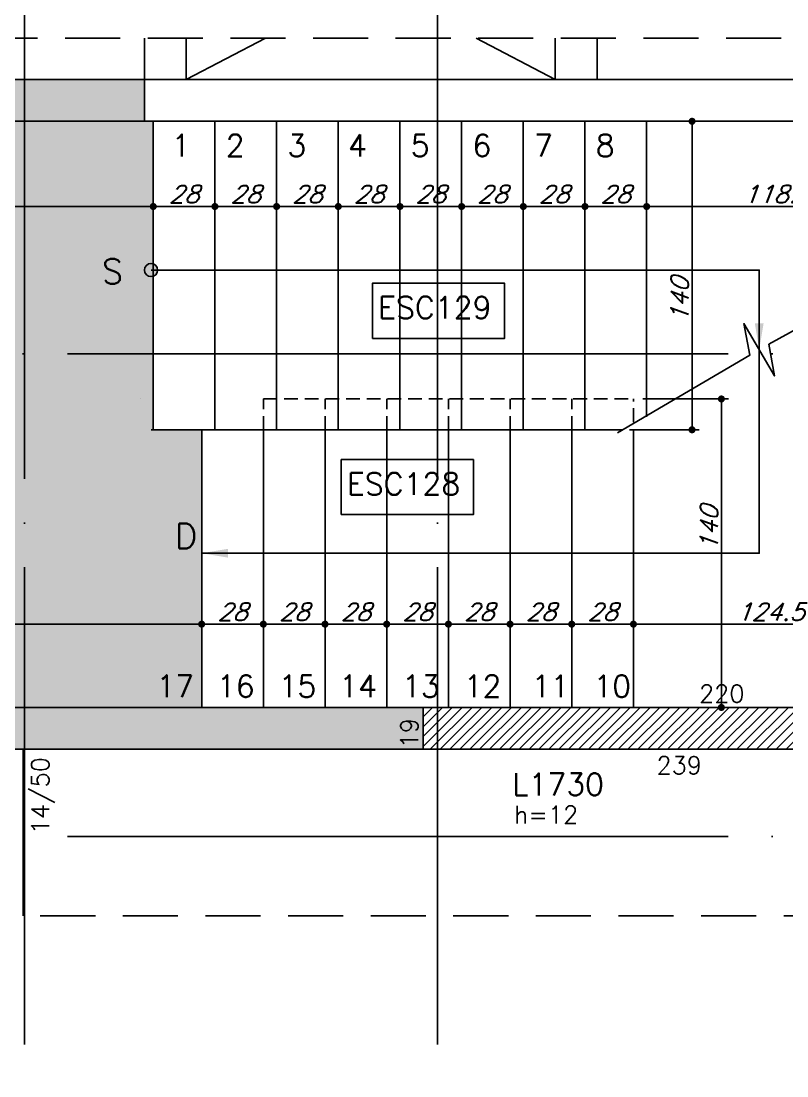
# Model space of a CAD drawing. Header units: millimetres. Extents: x -832 to 3668, y -1574 to 5296.
# Drawn here: x 2934 to 3281.6, y 2747.7 to 3226.4 of the extents above; entities that cross this region are included whole.
import ezdxf
from ezdxf.enums import TextEntityAlignment as Align

# ---------------------------------------------------------------- set-up
doc = ezdxf.new("R2010")
doc.units = ezdxf.units.MM
doc.header["$LTSCALE"] = 50
doc.linetypes.add('DASHED', pattern=[0.75, 0.5, -0.25])
doc.linetypes.add('EIXO', pattern=[6.8, 6, -0.4, 0, -0.4])
for name, color, linetype in [('F-AUX', 2, 'Continuous'), ('F-AUX-RED', 1, 'Continuous'), ('F-COTAS', 106, 'Continuous'), ('F-EIXO', 12, 'EIXO'), ('F-ESC NUM', 2, 'Continuous'), ('F-ESC-PROJ', 1, 'Continuous'), ('F-ESCADAS', 2, 'Continuous'), ('F-LAJES', 3, 'Continuous'), ('F-LAJES-DIM', 2, 'Continuous'), ('F-LAJES-NOME', 4, 'Continuous'), ('F-PILARES-DIM', 172, 'Continuous'), ('F-PILARES-HACH', 174, 'Continuous'), ('F-PILARES-S', 170, 'Continuous'), ('F-TEXTO', 6, 'Continuous'), ('F-TEXTO ESCADA', 2, 'Continuous'), ('F-TEXTO-YELLOW', 2, 'Continuous'), ('F-VIGAS', 3, 'Continuous'), ('F-VIGAS-DIM', 2, 'Continuous'), ('F-VÃO', 1, 'Continuous')]:
    doc.layers.add(name, color=color, linetype=linetype)
doc.layers.add('F-DESNIVEL-3', color=7, linetype='Continuous', true_color=0xd5c7ff)
doc.styles.add('5385-ARQ-PB-BAS-PLA-TER-TORRE-A-106-TXT$0$R60-75', font='romans.shx', dxfattribs={"height": 0.1125})
doc.styles.add('CP-TEXT-INCL', font='romans.shx', dxfattribs={"oblique": 20})
doc.styles.add('MCP', font='romans.shx')
doc.styles.add('ROMANS', font='romans.shx')
doc.dimstyles.new('CP-COTAS-50', dxfattribs={"dimscale": 0.64, "dimtxt": 12.5, "dimasz": 5, "dimexe": 5, "dimexo": 5, "dimgap": 2.5, "dimtad": 1, "dimdec": 1, "dimdsep": 46, "dimtxsty": 'CP-TEXT-INCL', "dimblk1": 'DOT', "dimblk2": 'DOT', "dimsah": 1, "dimcen": 9, "dimclrd": 256, "dimclre": 256, "dimclrt": 256, "dimadec": 0, "dimazin": 0, "dimtfac": 1, "dimtdec": 1, "dimtmove": 2, "dimatfit": 3, "dimldrblk": 'DOT', "dimfxl": 5, "dimtolj": 1, "dimarcsym": 0})
pattern_1 = [(0, (0, 0), (0, 6.985), [5.08, -1.905]), (90, (0, 0), (-6.985, 4e-16), [5.08, -1.905])]

# ---------------------------------------------------------------- blocks, each defined once
blk = doc.blocks.new('*U8')
at = {"layer": 'F-EIXO'}
blk.add_line((0, 0), (0, -556.59), dxfattribs=at)
at = {"layer": 'F-TEXTO', "style": 'ROMANS'}
blk.add_attdef('EIXO', text='', height=17.5, rotation=360, dxfattribs=at).set_placement((0, 28.21), align=Align.MIDDLE_CENTER)
blk = doc.blocks.new('*U7')
at = {"layer": 'F-EIXO'}
blk.add_line((0, 0), (909.22, 0), dxfattribs=at)
at = {"layer": 'F-TEXTO', "style": 'ROMANS'}
blk.add_attdef('EIXO', text='', height=17.5, dxfattribs=at).set_placement((-28.21, 0), align=Align.MIDDLE_CENTER)
blk = doc.blocks.new('_DOT')
at = {"color": 0, "linetype": 'ByBlock'}
blk.add_line((-0.5, 0), (-1, 0), dxfattribs=at)
at = {"color": 0, "linetype": 'ByBlock', "const_width": 0.5}
blk.add_lwpolyline([(-0.25, 0, 1), (0.25, 0, 1)], format="xyb", close=True, dxfattribs=at)
blk = doc.blocks.new('*D372')
at = {"layer": 'DEFPOINTS', "color": 0, "transparency": 16777216}
for p in [(2759.46, 2950.1), (3015.96, 2952.7), (3015.96, 2946.31)]:
    blk.add_point(p, dxfattribs=at)
at = {"layer": 'F-COTAS', "lineweight": -2, "transparency": 16777216}
for p, q in [((2759.46, 2953.3), (2759.46, 2955.9)), ((3015.96, 2949.51), (3015.96, 2955.9)), ((2762.66, 2952.7), (3012.76, 2952.7))]:
    blk.add_line(p, q, dxfattribs=at)
at = {"layer": 'F-COTAS', "lineweight": -2, "transparency": 16777216, "xscale": 3.2, "yscale": 3.2, "zscale": 3.2, "rotation": 180}
blk.add_blockref('_DOT', (2759.46, 2952.7), dxfattribs=at)
at = {"layer": 'F-COTAS', "lineweight": -2, "transparency": 16777216, "xscale": 3.2, "yscale": 3.2, "zscale": 3.2}
blk.add_blockref('_DOT', (3015.96, 2952.7), dxfattribs=at)
at = {"layer": 'F-COTAS', "transparency": 16777216, "insert": (2887.71, 2958.3), "char_height": 8, "attachment_point": 5, "style": 'CP-TEXT-INCL'}
blk.add_mtext('\\A1;256.5', dxfattribs=at)
blk = doc.blocks.new('*D373')
at = {"layer": 'DEFPOINTS', "color": 0, "transparency": 16777216}
for p in [(3043.96, 2952.7), (3043.96, 2948.61), (3015.96, 2944.15)]:
    blk.add_point(p, dxfattribs=at)
at = {"layer": 'F-COTAS', "lineweight": -2, "transparency": 16777216}
for p, q in [((3015.96, 2947.35), (3015.96, 2955.9)), ((3043.96, 2951.81), (3043.96, 2955.9)), ((3019.16, 2952.7), (3040.76, 2952.7))]:
    blk.add_line(p, q, dxfattribs=at)
at = {"layer": 'F-COTAS', "lineweight": -2, "transparency": 16777216, "xscale": 3.2, "yscale": 3.2, "zscale": 3.2, "rotation": 180}
blk.add_blockref('_DOT', (3015.96, 2952.7), dxfattribs=at)
at = {"layer": 'F-COTAS', "lineweight": -2, "transparency": 16777216, "xscale": 3.2, "yscale": 3.2, "zscale": 3.2}
blk.add_blockref('_DOT', (3043.96, 2952.7), dxfattribs=at)
at = {"layer": 'F-COTAS', "transparency": 16777216, "insert": (3029.96, 2958.3), "char_height": 8, "attachment_point": 5, "style": 'CP-TEXT-INCL'}
blk.add_mtext('\\A1;28', dxfattribs=at)
blk = doc.blocks.new('*D374')
at = {"layer": 'DEFPOINTS', "color": 0, "transparency": 16777216}
for p in [(3099.96, 2952.7), (3071.96, 2944.15), (3099.96, 2944.15)]:
    blk.add_point(p, dxfattribs=at)
at = {"layer": 'F-COTAS', "lineweight": -2, "transparency": 16777216}
for p, q in [((3071.96, 2947.35), (3071.96, 2955.9)), ((3099.96, 2947.35), (3099.96, 2955.9)), ((3075.16, 2952.7), (3096.76, 2952.7))]:
    blk.add_line(p, q, dxfattribs=at)
at = {"layer": 'F-COTAS', "lineweight": -2, "transparency": 16777216, "xscale": 3.2, "yscale": 3.2, "zscale": 3.2, "rotation": 180}
blk.add_blockref('_DOT', (3071.96, 2952.7), dxfattribs=at)
at = {"layer": 'F-COTAS', "lineweight": -2, "transparency": 16777216, "xscale": 3.2, "yscale": 3.2, "zscale": 3.2}
blk.add_blockref('_DOT', (3099.96, 2952.7), dxfattribs=at)
at = {"layer": 'F-COTAS', "transparency": 16777216, "insert": (3085.96, 2958.3), "char_height": 8, "attachment_point": 5, "style": 'CP-TEXT-INCL'}
blk.add_mtext('\\A1;28', dxfattribs=at)
blk = doc.blocks.new('*D375')
at = {"layer": 'DEFPOINTS', "color": 0, "transparency": 16777216}
for p in [(3127.96, 2952.7), (3099.96, 2944.15), (3127.96, 2944.15)]:
    blk.add_point(p, dxfattribs=at)
at = {"layer": 'F-COTAS', "lineweight": -2, "transparency": 16777216}
for p, q in [((3099.96, 2947.35), (3099.96, 2955.9)), ((3127.96, 2947.35), (3127.96, 2955.9)), ((3103.16, 2952.7), (3124.76, 2952.7))]:
    blk.add_line(p, q, dxfattribs=at)
at = {"layer": 'F-COTAS', "lineweight": -2, "transparency": 16777216, "xscale": 3.2, "yscale": 3.2, "zscale": 3.2, "rotation": 180}
blk.add_blockref('_DOT', (3099.96, 2952.7), dxfattribs=at)
at = {"layer": 'F-COTAS', "lineweight": -2, "transparency": 16777216, "xscale": 3.2, "yscale": 3.2, "zscale": 3.2}
blk.add_blockref('_DOT', (3127.96, 2952.7), dxfattribs=at)
at = {"layer": 'F-COTAS', "transparency": 16777216, "insert": (3113.96, 2958.3), "char_height": 8, "attachment_point": 5, "style": 'CP-TEXT-INCL'}
blk.add_mtext('\\A1;28', dxfattribs=at)
blk = doc.blocks.new('*D376')
at = {"layer": 'DEFPOINTS', "color": 0, "transparency": 16777216}
for p in [(3155.96, 2952.7), (3127.96, 2944.15), (3155.96, 2944.15)]:
    blk.add_point(p, dxfattribs=at)
at = {"layer": 'F-COTAS', "lineweight": -2, "transparency": 16777216}
for p, q in [((3127.96, 2947.35), (3127.96, 2955.9)), ((3155.96, 2947.35), (3155.96, 2955.9)), ((3131.16, 2952.7), (3152.76, 2952.7))]:
    blk.add_line(p, q, dxfattribs=at)
at = {"layer": 'F-COTAS', "lineweight": -2, "transparency": 16777216, "xscale": 3.2, "yscale": 3.2, "zscale": 3.2, "rotation": 180}
blk.add_blockref('_DOT', (3127.96, 2952.7), dxfattribs=at)
at = {"layer": 'F-COTAS', "lineweight": -2, "transparency": 16777216, "xscale": 3.2, "yscale": 3.2, "zscale": 3.2}
blk.add_blockref('_DOT', (3155.96, 2952.7), dxfattribs=at)
at = {"layer": 'F-COTAS', "transparency": 16777216, "insert": (3141.96, 2958.3), "char_height": 8, "attachment_point": 5, "style": 'CP-TEXT-INCL'}
blk.add_mtext('\\A1;28', dxfattribs=at)
blk = doc.blocks.new('*D377')
at = {"layer": 'DEFPOINTS', "color": 0, "transparency": 16777216}
for p in [(3183.96, 2952.7), (3155.96, 2944.15), (3183.96, 2944.15)]:
    blk.add_point(p, dxfattribs=at)
at = {"layer": 'F-COTAS', "lineweight": -2, "transparency": 16777216}
for p, q in [((3155.96, 2947.35), (3155.96, 2955.9)), ((3183.96, 2947.35), (3183.96, 2955.9)), ((3159.16, 2952.7), (3180.76, 2952.7))]:
    blk.add_line(p, q, dxfattribs=at)
at = {"layer": 'F-COTAS', "lineweight": -2, "transparency": 16777216, "xscale": 3.2, "yscale": 3.2, "zscale": 3.2, "rotation": 180}
blk.add_blockref('_DOT', (3155.96, 2952.7), dxfattribs=at)
at = {"layer": 'F-COTAS', "lineweight": -2, "transparency": 16777216, "xscale": 3.2, "yscale": 3.2, "zscale": 3.2}
blk.add_blockref('_DOT', (3183.96, 2952.7), dxfattribs=at)
at = {"layer": 'F-COTAS', "transparency": 16777216, "insert": (3169.96, 2958.3), "char_height": 8, "attachment_point": 5, "style": 'CP-TEXT-INCL'}
blk.add_mtext('\\A1;28', dxfattribs=at)
blk = doc.blocks.new('*D378')
at = {"layer": 'DEFPOINTS', "color": 0, "transparency": 16777216}
for p in [(3211.96, 2952.7), (3183.96, 2944.15), (3211.96, 2944.15)]:
    blk.add_point(p, dxfattribs=at)
at = {"layer": 'F-COTAS', "lineweight": -2, "transparency": 16777216}
for p, q in [((3183.96, 2947.35), (3183.96, 2955.9)), ((3211.96, 2947.35), (3211.96, 2955.9)), ((3187.16, 2952.7), (3208.76, 2952.7))]:
    blk.add_line(p, q, dxfattribs=at)
at = {"layer": 'F-COTAS', "lineweight": -2, "transparency": 16777216, "xscale": 3.2, "yscale": 3.2, "zscale": 3.2, "rotation": 180}
blk.add_blockref('_DOT', (3183.96, 2952.7), dxfattribs=at)
at = {"layer": 'F-COTAS', "lineweight": -2, "transparency": 16777216, "xscale": 3.2, "yscale": 3.2, "zscale": 3.2}
blk.add_blockref('_DOT', (3211.96, 2952.7), dxfattribs=at)
at = {"layer": 'F-COTAS', "transparency": 16777216, "insert": (3197.96, 2958.3), "char_height": 8, "attachment_point": 5, "style": 'CP-TEXT-INCL'}
blk.add_mtext('\\A1;28', dxfattribs=at)
blk = doc.blocks.new('*D379')
at = {"layer": 'DEFPOINTS', "color": 0, "transparency": 16777216}
for p in [(3336.46, 2952.7), (3336.46, 2949.23), (3211.96, 2944.15)]:
    blk.add_point(p, dxfattribs=at)
at = {"layer": 'F-COTAS', "lineweight": -2, "transparency": 16777216}
for p, q in [((3211.96, 2947.35), (3211.96, 2955.9)), ((3336.46, 2952.43), (3336.46, 2955.9)), ((3215.16, 2952.7), (3333.26, 2952.7))]:
    blk.add_line(p, q, dxfattribs=at)
at = {"layer": 'F-COTAS', "lineweight": -2, "transparency": 16777216, "xscale": 3.2, "yscale": 3.2, "zscale": 3.2, "rotation": 180}
blk.add_blockref('_DOT', (3211.96, 2952.7), dxfattribs=at)
at = {"layer": 'F-COTAS', "lineweight": -2, "transparency": 16777216, "xscale": 3.2, "yscale": 3.2, "zscale": 3.2}
blk.add_blockref('_DOT', (3336.46, 2952.7), dxfattribs=at)
at = {"layer": 'F-COTAS', "transparency": 16777216, "insert": (3274.21, 2958.3), "char_height": 8, "attachment_point": 5, "style": 'CP-TEXT-INCL'}
blk.add_mtext('\\A1;124.5', dxfattribs=at)
blk = doc.blocks.new('*D380')
at = {"layer": 'DEFPOINTS', "color": 0, "transparency": 16777216}
for p in [(2759.46, 3140.18), (2993.96, 3142.23), (2993.96, 3136.57)]:
    blk.add_point(p, dxfattribs=at)
at = {"layer": 'F-COTAS', "lineweight": -2, "transparency": 16777216}
for p, q in [((2759.46, 3143.38), (2759.46, 3145.43)), ((2993.96, 3139.77), (2993.96, 3145.43)), ((2762.66, 3142.23), (2990.76, 3142.23))]:
    blk.add_line(p, q, dxfattribs=at)
at = {"layer": 'F-COTAS', "lineweight": -2, "transparency": 16777216, "xscale": 3.2, "yscale": 3.2, "zscale": 3.2, "rotation": 180}
blk.add_blockref('_DOT', (2759.46, 3142.23), dxfattribs=at)
at = {"layer": 'F-COTAS', "lineweight": -2, "transparency": 16777216, "xscale": 3.2, "yscale": 3.2, "zscale": 3.2}
blk.add_blockref('_DOT', (2993.96, 3142.23), dxfattribs=at)
at = {"layer": 'F-COTAS', "transparency": 16777216, "insert": (2876.71, 3147.83), "char_height": 8, "attachment_point": 5, "style": 'CP-TEXT-INCL'}
blk.add_mtext('\\A1;234.5', dxfattribs=at)
blk = doc.blocks.new('*D381')
at = {"layer": 'DEFPOINTS', "color": 0, "transparency": 16777216}
for p in [(3021.96, 3142.23), (2993.96, 3133.04), (3021.96, 3133.04)]:
    blk.add_point(p, dxfattribs=at)
at = {"layer": 'F-COTAS', "lineweight": -2, "transparency": 16777216}
for p, q in [((2993.96, 3136.24), (2993.96, 3145.43)), ((3021.96, 3136.24), (3021.96, 3145.43)), ((2997.16, 3142.23), (3018.76, 3142.23))]:
    blk.add_line(p, q, dxfattribs=at)
at = {"layer": 'F-COTAS', "lineweight": -2, "transparency": 16777216, "xscale": 3.2, "yscale": 3.2, "zscale": 3.2, "rotation": 180}
blk.add_blockref('_DOT', (2993.96, 3142.23), dxfattribs=at)
at = {"layer": 'F-COTAS', "lineweight": -2, "transparency": 16777216, "xscale": 3.2, "yscale": 3.2, "zscale": 3.2}
blk.add_blockref('_DOT', (3021.96, 3142.23), dxfattribs=at)
at = {"layer": 'F-COTAS', "transparency": 16777216, "insert": (3007.96, 3147.83), "char_height": 8, "attachment_point": 5, "style": 'CP-TEXT-INCL'}
blk.add_mtext('\\A1;28', dxfattribs=at)
blk = doc.blocks.new('*D382')
at = {"layer": 'DEFPOINTS', "color": 0, "transparency": 16777216}
for p in [(3049.96, 3142.23), (3021.96, 3133.04), (3049.96, 3133.04)]:
    blk.add_point(p, dxfattribs=at)
at = {"layer": 'F-COTAS', "lineweight": -2, "transparency": 16777216}
for p, q in [((3021.96, 3136.24), (3021.96, 3145.43)), ((3049.96, 3136.24), (3049.96, 3145.43)), ((3025.16, 3142.23), (3046.76, 3142.23))]:
    blk.add_line(p, q, dxfattribs=at)
at = {"layer": 'F-COTAS', "lineweight": -2, "transparency": 16777216, "xscale": 3.2, "yscale": 3.2, "zscale": 3.2, "rotation": 180}
blk.add_blockref('_DOT', (3021.96, 3142.23), dxfattribs=at)
at = {"layer": 'F-COTAS', "lineweight": -2, "transparency": 16777216, "xscale": 3.2, "yscale": 3.2, "zscale": 3.2}
blk.add_blockref('_DOT', (3049.96, 3142.23), dxfattribs=at)
at = {"layer": 'F-COTAS', "transparency": 16777216, "insert": (3035.96, 3147.83), "char_height": 8, "attachment_point": 5, "style": 'CP-TEXT-INCL'}
blk.add_mtext('\\A1;28', dxfattribs=at)
blk = doc.blocks.new('*D383')
at = {"layer": 'DEFPOINTS', "color": 0, "transparency": 16777216}
for p in [(3077.96, 3142.23), (3049.96, 3133.04), (3077.96, 3133.04)]:
    blk.add_point(p, dxfattribs=at)
at = {"layer": 'F-COTAS', "lineweight": -2, "transparency": 16777216}
for p, q in [((3049.96, 3136.24), (3049.96, 3145.43)), ((3077.96, 3136.24), (3077.96, 3145.43)), ((3053.16, 3142.23), (3074.76, 3142.23))]:
    blk.add_line(p, q, dxfattribs=at)
at = {"layer": 'F-COTAS', "lineweight": -2, "transparency": 16777216, "xscale": 3.2, "yscale": 3.2, "zscale": 3.2, "rotation": 180}
blk.add_blockref('_DOT', (3049.96, 3142.23), dxfattribs=at)
at = {"layer": 'F-COTAS', "lineweight": -2, "transparency": 16777216, "xscale": 3.2, "yscale": 3.2, "zscale": 3.2}
blk.add_blockref('_DOT', (3077.96, 3142.23), dxfattribs=at)
at = {"layer": 'F-COTAS', "transparency": 16777216, "insert": (3063.96, 3147.83), "char_height": 8, "attachment_point": 5, "style": 'CP-TEXT-INCL'}
blk.add_mtext('\\A1;28', dxfattribs=at)
blk = doc.blocks.new('*D384')
at = {"layer": 'DEFPOINTS', "color": 0, "transparency": 16777216}
for p in [(3105.96, 3142.23), (3077.96, 3133.04), (3105.96, 3133.04)]:
    blk.add_point(p, dxfattribs=at)
at = {"layer": 'F-COTAS', "lineweight": -2, "transparency": 16777216}
for p, q in [((3077.96, 3136.24), (3077.96, 3145.43)), ((3105.96, 3136.24), (3105.96, 3145.43)), ((3081.16, 3142.23), (3102.76, 3142.23))]:
    blk.add_line(p, q, dxfattribs=at)
at = {"layer": 'F-COTAS', "lineweight": -2, "transparency": 16777216, "xscale": 3.2, "yscale": 3.2, "zscale": 3.2, "rotation": 180}
blk.add_blockref('_DOT', (3077.96, 3142.23), dxfattribs=at)
at = {"layer": 'F-COTAS', "lineweight": -2, "transparency": 16777216, "xscale": 3.2, "yscale": 3.2, "zscale": 3.2}
blk.add_blockref('_DOT', (3105.96, 3142.23), dxfattribs=at)
at = {"layer": 'F-COTAS', "transparency": 16777216, "insert": (3091.96, 3147.83), "char_height": 8, "attachment_point": 5, "style": 'CP-TEXT-INCL'}
blk.add_mtext('\\A1;28', dxfattribs=at)
blk = doc.blocks.new('*D385')
at = {"layer": 'DEFPOINTS', "color": 0, "transparency": 16777216}
for p in [(3133.96, 3142.23), (3105.96, 3133.04), (3133.96, 3133.04)]:
    blk.add_point(p, dxfattribs=at)
at = {"layer": 'F-COTAS', "lineweight": -2, "transparency": 16777216}
for p, q in [((3105.96, 3136.24), (3105.96, 3145.43)), ((3133.96, 3136.24), (3133.96, 3145.43)), ((3109.16, 3142.23), (3130.76, 3142.23))]:
    blk.add_line(p, q, dxfattribs=at)
at = {"layer": 'F-COTAS', "lineweight": -2, "transparency": 16777216, "xscale": 3.2, "yscale": 3.2, "zscale": 3.2, "rotation": 180}
blk.add_blockref('_DOT', (3105.96, 3142.23), dxfattribs=at)
at = {"layer": 'F-COTAS', "lineweight": -2, "transparency": 16777216, "xscale": 3.2, "yscale": 3.2, "zscale": 3.2}
blk.add_blockref('_DOT', (3133.96, 3142.23), dxfattribs=at)
at = {"layer": 'F-COTAS', "transparency": 16777216, "insert": (3119.96, 3147.83), "char_height": 8, "attachment_point": 5, "style": 'CP-TEXT-INCL'}
blk.add_mtext('\\A1;28', dxfattribs=at)
blk = doc.blocks.new('*D386')
at = {"layer": 'DEFPOINTS', "color": 0, "transparency": 16777216}
for p in [(3336.46, 3142.23), (3217.96, 3135.82), (3336.46, 3130.66)]:
    blk.add_point(p, dxfattribs=at)
at = {"layer": 'F-COTAS', "lineweight": -2, "transparency": 16777216}
for p, q in [((3217.96, 3139.02), (3217.96, 3145.43)), ((3336.46, 3133.86), (3336.46, 3145.43)), ((3221.16, 3142.23), (3333.26, 3142.23))]:
    blk.add_line(p, q, dxfattribs=at)
at = {"layer": 'F-COTAS', "lineweight": -2, "transparency": 16777216, "xscale": 3.2, "yscale": 3.2, "zscale": 3.2, "rotation": 180}
blk.add_blockref('_DOT', (3217.96, 3142.23), dxfattribs=at)
at = {"layer": 'F-COTAS', "lineweight": -2, "transparency": 16777216, "xscale": 3.2, "yscale": 3.2, "zscale": 3.2}
blk.add_blockref('_DOT', (3336.46, 3142.23), dxfattribs=at)
at = {"layer": 'F-COTAS', "transparency": 16777216, "insert": (3277.21, 3147.83), "char_height": 8, "attachment_point": 5, "style": 'CP-TEXT-INCL'}
blk.add_mtext('\\A1;118.5', dxfattribs=at)
blk = doc.blocks.new('*D387')
at = {"layer": 'DEFPOINTS', "color": 0, "transparency": 16777216}
for p in [(3213.01, 3054.9), (3243.44, 2914.9), (3251.9, 2914.9)]:
    blk.add_point(p, dxfattribs=at)
at = {"layer": 'F-COTAS', "lineweight": -2, "transparency": 16777216}
for p, q in [((3216.21, 3054.9), (3255.1, 3054.9)), ((3251.9, 3051.7), (3251.9, 2918.1)), ((3246.64, 2914.9), (3255.1, 2914.9))]:
    blk.add_line(p, q, dxfattribs=at)
at = {"layer": 'F-COTAS', "lineweight": -2, "transparency": 16777216, "xscale": 3.2, "yscale": 3.2, "zscale": 3.2}
for p, rotation in [((3251.9, 3054.9), 90), ((3251.9, 2914.9), 270)]:
    blk.add_blockref('_DOT', p, dxfattribs=dict(at, rotation=rotation))
at = {"layer": 'F-COTAS', "transparency": 16777216, "insert": (3246.3, 2996.14), "char_height": 8, "attachment_point": 5, "rotation": 90, "style": 'CP-TEXT-INCL'}
blk.add_mtext('\\A1;140', dxfattribs=at)
blk = doc.blocks.new('*D388')
at = {"layer": 'DEFPOINTS', "color": 0, "transparency": 16777216}
for p in [(3228.75, 3180.9), (3238.57, 3180.9), (3207.01, 3040.9)]:
    blk.add_point(p, dxfattribs=at)
at = {"layer": 'F-COTAS', "lineweight": -2, "transparency": 16777216}
for p, q in [((3231.95, 3180.9), (3241.77, 3180.9)), ((3238.57, 3044.1), (3238.57, 3177.7)), ((3210.21, 3040.9), (3241.77, 3040.9))]:
    blk.add_line(p, q, dxfattribs=at)
at = {"layer": 'F-COTAS', "lineweight": -2, "transparency": 16777216, "xscale": 3.2, "yscale": 3.2, "zscale": 3.2}
for p, rotation in [((3238.57, 3180.9), 90), ((3238.57, 3040.9), 270)]:
    blk.add_blockref('_DOT', p, dxfattribs=dict(at, rotation=rotation))
at = {"layer": 'F-COTAS', "transparency": 16777216, "insert": (3232.97, 3099.83), "char_height": 8, "attachment_point": 5, "rotation": 90, "style": 'CP-TEXT-INCL'}
blk.add_mtext('\\A1;140', dxfattribs=at)
blk = doc.blocks.new('*D389')
at = {"layer": 'DEFPOINTS', "color": 0, "transparency": 16777216}
for p in [(3161.96, 3142.23), (3133.96, 3133.04), (3161.96, 3133.04)]:
    blk.add_point(p, dxfattribs=at)
at = {"layer": 'F-COTAS', "lineweight": -2, "transparency": 16777216}
for p, q in [((3133.96, 3136.24), (3133.96, 3145.43)), ((3161.96, 3136.24), (3161.96, 3145.43)), ((3137.16, 3142.23), (3158.76, 3142.23))]:
    blk.add_line(p, q, dxfattribs=at)
at = {"layer": 'F-COTAS', "lineweight": -2, "transparency": 16777216, "xscale": 3.2, "yscale": 3.2, "zscale": 3.2, "rotation": 180}
blk.add_blockref('_DOT', (3133.96, 3142.23), dxfattribs=at)
at = {"layer": 'F-COTAS', "lineweight": -2, "transparency": 16777216, "xscale": 3.2, "yscale": 3.2, "zscale": 3.2}
blk.add_blockref('_DOT', (3161.96, 3142.23), dxfattribs=at)
at = {"layer": 'F-COTAS', "transparency": 16777216, "insert": (3147.96, 3147.83), "char_height": 8, "attachment_point": 5, "style": 'CP-TEXT-INCL'}
blk.add_mtext('\\A1;28', dxfattribs=at)
blk = doc.blocks.new('*D390')
at = {"layer": 'DEFPOINTS', "color": 0, "transparency": 16777216}
for p in [(3189.96, 3142.23), (3161.96, 3133.04), (3189.96, 3133.04)]:
    blk.add_point(p, dxfattribs=at)
at = {"layer": 'F-COTAS', "lineweight": -2, "transparency": 16777216}
for p, q in [((3161.96, 3136.24), (3161.96, 3145.43)), ((3189.96, 3136.24), (3189.96, 3145.43)), ((3165.16, 3142.23), (3186.76, 3142.23))]:
    blk.add_line(p, q, dxfattribs=at)
at = {"layer": 'F-COTAS', "lineweight": -2, "transparency": 16777216, "xscale": 3.2, "yscale": 3.2, "zscale": 3.2, "rotation": 180}
blk.add_blockref('_DOT', (3161.96, 3142.23), dxfattribs=at)
at = {"layer": 'F-COTAS', "lineweight": -2, "transparency": 16777216, "xscale": 3.2, "yscale": 3.2, "zscale": 3.2}
blk.add_blockref('_DOT', (3189.96, 3142.23), dxfattribs=at)
at = {"layer": 'F-COTAS', "transparency": 16777216, "insert": (3175.96, 3147.83), "char_height": 8, "attachment_point": 5, "style": 'CP-TEXT-INCL'}
blk.add_mtext('\\A1;28', dxfattribs=at)
blk = doc.blocks.new('*D391')
at = {"layer": 'DEFPOINTS', "color": 0, "transparency": 16777216}
for p in [(3217.96, 3142.23), (3189.96, 3133.04), (3217.96, 3133.04)]:
    blk.add_point(p, dxfattribs=at)
at = {"layer": 'F-COTAS', "lineweight": -2, "transparency": 16777216}
for p, q in [((3189.96, 3136.24), (3189.96, 3145.43)), ((3217.96, 3136.24), (3217.96, 3145.43)), ((3193.16, 3142.23), (3214.76, 3142.23))]:
    blk.add_line(p, q, dxfattribs=at)
at = {"layer": 'F-COTAS', "lineweight": -2, "transparency": 16777216, "xscale": 3.2, "yscale": 3.2, "zscale": 3.2, "rotation": 180}
blk.add_blockref('_DOT', (3189.96, 3142.23), dxfattribs=at)
at = {"layer": 'F-COTAS', "lineweight": -2, "transparency": 16777216, "xscale": 3.2, "yscale": 3.2, "zscale": 3.2}
blk.add_blockref('_DOT', (3217.96, 3142.23), dxfattribs=at)
at = {"layer": 'F-COTAS', "transparency": 16777216, "insert": (3203.96, 3147.83), "char_height": 8, "attachment_point": 5, "style": 'CP-TEXT-INCL'}
blk.add_mtext('\\A1;28', dxfattribs=at)
blk = doc.blocks.new('*D620')
at = {"layer": 'DEFPOINTS', "color": 0, "transparency": 16777216}
for p in [(3071.96, 2952.7), (3071.96, 2948.61), (3043.96, 2944.15)]:
    blk.add_point(p, dxfattribs=at)
at = {"layer": 'F-COTAS', "lineweight": -2, "transparency": 16777216}
for p, q in [((3043.96, 2947.35), (3043.96, 2955.9)), ((3071.96, 2951.81), (3071.96, 2955.9)), ((3047.16, 2952.7), (3068.76, 2952.7))]:
    blk.add_line(p, q, dxfattribs=at)
at = {"layer": 'F-COTAS', "lineweight": -2, "transparency": 16777216, "xscale": 3.2, "yscale": 3.2, "zscale": 3.2, "rotation": 180}
blk.add_blockref('_DOT', (3043.96, 2952.7), dxfattribs=at)
at = {"layer": 'F-COTAS', "lineweight": -2, "transparency": 16777216, "xscale": 3.2, "yscale": 3.2, "zscale": 3.2}
blk.add_blockref('_DOT', (3071.96, 2952.7), dxfattribs=at)
at = {"layer": 'F-COTAS', "transparency": 16777216, "insert": (3057.96, 2958.3), "char_height": 8, "attachment_point": 5, "style": 'CP-TEXT-INCL'}
blk.add_mtext('\\A1;28', dxfattribs=at)

msp = doc.modelspace()

# ---------------------------------------------------------------- hatches: boundary and pattern name
h = msp.add_hatch()
h.set_pattern_fill('ANGLE', color=256)
h.set_pattern_definition(pattern_1)
h.paths.add_polyline_path([(2998.17, 3162.41), (3016.5, 3162.41), (3016.5, 3177.41), (2998.17, 3177.41)], flags=9)
h = msp.add_hatch()
h.set_pattern_fill('ANGLE', color=256)
h.set_pattern_definition(pattern_1)
h.paths.add_polyline_path([(3022.81, 3162.41), (3044, 3162.41), (3044, 3177.41), (3022.81, 3177.41)], flags=9)
h = msp.add_hatch()
h.set_pattern_fill('ANGLE', color=256)
h.set_pattern_definition(pattern_1)
h.paths.add_polyline_path([(3050.81, 3162.41), (3072, 3162.41), (3072, 3177.41), (3050.81, 3177.41)], flags=9)
h = msp.add_hatch()
h.set_pattern_fill('ANGLE', color=256)
h.set_pattern_definition(pattern_1)
h.paths.add_polyline_path([(3078.33, 3162.41), (3100, 3162.41), (3100, 3177.41), (3078.33, 3177.41)], flags=9)
h = msp.add_hatch()
h.set_pattern_fill('ANGLE', color=256)
h.set_pattern_definition(pattern_1)
h.paths.add_polyline_path([(3106.81, 3162.41), (3128, 3162.41), (3128, 3177.41), (3106.81, 3177.41)], flags=9)
h = msp.add_hatch()
h.set_pattern_fill('ANGLE', color=256)
h.set_pattern_definition(pattern_1)
h.paths.add_polyline_path([(3134.81, 3162.41), (3156, 3162.41), (3156, 3177.41), (3134.81, 3177.41)], flags=9)
h = msp.add_hatch()
h.set_pattern_fill('ANGLE', color=256)
h.set_pattern_definition(pattern_1)
h.paths.add_polyline_path([(3162.81, 3162.41), (3184, 3162.41), (3184, 3177.41), (3162.81, 3177.41)], flags=9)
h = msp.add_hatch()
h.set_pattern_fill('ANGLE', color=256)
h.set_pattern_definition(pattern_1)
h.paths.add_polyline_path([(3190.81, 3162.41), (3212, 3162.41), (3212, 3177.41), (3190.81, 3177.41)], flags=9)
h = msp.add_hatch()
h.set_pattern_fill('ANGLE', color=256)
h.set_pattern_definition(pattern_1)
h.paths.add_polyline_path([(3219.28, 3162.41), (3240, 3162.41), (3240, 3177.41), (3219.28, 3177.41)], flags=9)
h = msp.add_hatch()
h.set_pattern_fill('ANGLE', color=256)
h.set_pattern_definition(pattern_1)
h.paths.add_polyline_path([(3138.99, 3119.06), (3193.52, 3119.06), (3193.52, 3134.06), (3138.99, 3134.06)], flags=9)
h = msp.add_hatch()
h.set_pattern_fill('ANGLE', color=256)
h.set_pattern_definition(pattern_1)
h.paths.add_polyline_path([(2965.23, 3095.67), (2976.89, 3095.67), (2976.89, 3110.67), (2965.23, 3110.67)], flags=9)
h = msp.add_hatch()
h.set_pattern_fill('ANGLE', color=256)
h.set_pattern_definition(pattern_1)
h.paths.add_polyline_path([(3138.99, 2990.56), (3193.04, 2990.56), (3193.04, 3005.56), (3138.99, 3005.56)], flags=9)
h = msp.add_hatch()
h.set_pattern_fill('ANGLE', color=256)
h.set_pattern_definition(pattern_1)
h.paths.add_polyline_path([(3003.94, 2970.48), (3015.6, 2970.48), (3015.6, 2985.48), (3003.94, 2985.48)], flags=9)
h = msp.add_hatch()
h.set_pattern_fill('ANGLE', color=256)
h.set_pattern_definition(pattern_1)
h.paths.add_polyline_path([(2996.74, 2917.52), (3016.5, 2917.52), (3016.5, 2932.52), (2996.74, 2932.52)], flags=9)
h = msp.add_hatch()
h.set_pattern_fill('ANGLE', color=256)
h.set_pattern_definition(pattern_1)
h.paths.add_polyline_path([(3024.24, 2917.52), (3044, 2917.52), (3044, 2932.52), (3024.24, 2932.52)], flags=9)
h = msp.add_hatch()
h.set_pattern_fill('ANGLE', color=256)
h.set_pattern_definition(pattern_1)
h.paths.add_polyline_path([(3052.24, 2917.52), (3072, 2917.52), (3072, 2932.52), (3052.24, 2932.52)], flags=9)
h = msp.add_hatch()
h.set_pattern_fill('ANGLE', color=256)
h.set_pattern_definition(pattern_1)
h.paths.add_polyline_path([(3079.76, 2917.52), (3100, 2917.52), (3100, 2932.52), (3079.76, 2932.52)], flags=9)
h = msp.add_hatch()
h.set_pattern_fill('ANGLE', color=256)
h.set_pattern_definition(pattern_1)
h.paths.add_polyline_path([(3108.24, 2917.52), (3128, 2917.52), (3128, 2932.52), (3108.24, 2932.52)], flags=9)
h = msp.add_hatch()
h.set_pattern_fill('ANGLE', color=256)
h.set_pattern_definition(pattern_1)
h.paths.add_polyline_path([(3136.24, 2917.52), (3156, 2917.52), (3156, 2932.52), (3136.24, 2932.52)], flags=9)
h = msp.add_hatch()
h.set_pattern_fill('ANGLE', color=256)
h.set_pattern_definition(pattern_1)
h.paths.add_polyline_path([(3167.09, 2917.52), (3184, 2917.52), (3184, 2932.52), (3167.09, 2932.52)], flags=9)
h = msp.add_hatch()
h.set_pattern_fill('ANGLE', color=256)
h.set_pattern_definition(pattern_1)
h.paths.add_polyline_path([(3192.24, 2917.52), (3212, 2917.52), (3212, 2932.52), (3192.24, 2932.52)], flags=9)
h = msp.add_hatch()
h.set_pattern_fill('ANGLE', color=256)
h.set_pattern_definition(pattern_1)
h.paths.add_polyline_path([(3240.94, 2915.15), (3265.51, 2915.15), (3265.51, 2927.15), (3240.94, 2927.15)], flags=9)
h = msp.add_hatch()
h.set_pattern_fill('ANGLE', color=256)
h.set_pattern_definition(pattern_1)
h.paths.add_polyline_path([(3116.21, 2896.68), (3116.21, 2912.11), (3104.21, 2912.11), (3104.21, 2896.68)], flags=9)
h = msp.add_hatch()
h.set_pattern_fill('ANGLE', color=256)
h.set_pattern_definition(pattern_1)
h.paths.add_polyline_path([(2952.39, 2856.61), (2952.39, 2898.14), (2934.1, 2898.14), (2934.1, 2856.61)], flags=9)
h = msp.add_hatch()
h.set_pattern_fill('ANGLE', color=256)
h.set_pattern_definition(pattern_1)
h.paths.add_polyline_path([(3221.6, 2882.65), (3245.79, 2882.65), (3245.79, 2894.65), (3221.6, 2894.65)], flags=9)
h = msp.add_hatch()
h.set_pattern_fill('ANGLE', color=256)
h.set_pattern_definition(pattern_1)
h.paths.add_polyline_path([(3156.44, 2872.52), (3204.3, 2872.52), (3204.3, 2887.52), (3156.44, 2887.52)], flags=9)
h = msp.add_hatch()
h.set_pattern_fill('ANGLE', color=256)
h.set_pattern_definition(pattern_1)
h.paths.add_polyline_path([(3157.27, 2860.2), (3190.98, 2860.2), (3190.98, 2872.2), (3157.27, 2872.2)], flags=9)
at = {"layer": 'F-AUX'}
h = msp.add_hatch(color=1, dxfattribs=at)
edge = h.paths.add_edge_path()
edge.add_arc((2992.96, 3113.4), 3, 0, 360)
at = {"layer": 'F-DESNIVEL-3'}
h = msp.add_hatch(color=256, dxfattribs=at)
h.dxf.hatch_style = 1
h.paths.add_polyline_path([(2993.96, 4004.9), (2993.96, 4130.9), (2759.46, 4131.15), (2759.46, 3864.9), (3015.96, 3864.9), (3015.96, 4004.9)])
h.paths.add_polyline_path([(2759.46, 3181.15), (2759.46, 2914.9), (3015.96, 2914.9), (3015.96, 3040.9), (2993.96, 3040.9), (2993.96, 3180.9)])
h.paths.add_polyline_path([(3015.96, 1964.9), (3015.96, 2090.9), (2993.96, 2090.9), (2993.96, 2230.9), (2759.46, 2231.15), (2759.46, 1964.9)])
h.paths.add_polyline_path([(2759.46, 1281.15), (2759.46, 1014.9), (2959.96, 1014.9), (2959.96, 1140.9), (2993.96, 1140.9), (2993.96, 1280.65)])
h = msp.add_hatch(color=256, dxfattribs=at)
h.dxf.hatch_style = 1
h.paths.add_polyline_path([(2989.96, 3199.9), (2759.46, 3199.9), (2759.46, 3181.15), (2989.96, 3180.9)])
h = msp.add_hatch(color=256, dxfattribs=at)
h.dxf.hatch_style = 1
h.paths.add_polyline_path([(2759.46, 2895.9), (3116.46, 2895.9), (3116.46, 2914.9), (2759.46, 2914.9)])
at = {"layer": 'F-PILARES-HACH', "linetype": 'Continuous'}
h = msp.add_hatch(dxfattribs=at)
h.set_pattern_fill('ANSI31', color=256, style=0)
h.set_pattern_definition([(45, (2740.456, 2871.3982), (-2.245064, 2.245064), [])])
h.paths.add_polyline_path([(3355.46, 3218.57), (3336.46, 3218.57), (3336.46, 2914.9), (3116.46, 2914.9), (3116.46, 2895.9), (3355.46, 2895.9)])

# ---------------------------------------------------------------- linework, layer by layer
at = {"layer": 'F-AUX', "color": 1}
for points in [[(3015.96, 2984.9), (3269.06, 2984.9), (3269.06, 3113.4), (2992.96, 3113.4)], [(3334.4, 3113.12), (3273.37, 3079.75), (3276, 3065.37), (3262.11, 3089.08), (3264.74, 3074.7), (3204.72, 3039.55)]]:
    msp.add_lwpolyline(points, dxfattribs=at)
msp.add_circle((2992.96, 3113.4), 3, dxfattribs=at)
for points in [[(3267.06, 3089.23), (3269.06, 3077.23), (3271.06, 3089.23)], [(3027.96, 2982.9), (3015.96, 2984.9), (3027.96, 2986.9)]]:
    msp.add_solid(points, dxfattribs=at)
at = {"layer": 'F-AUX-RED', "color": 1, "linetype": 'DASHED'}
msp.add_lwpolyline([(2691.49, 3218.57), (3417.68, 3218.57), (3417.68, 2820.29), (2691.49, 2820.29)], close=True, dxfattribs=at)
at = {"layer": 'F-ESC-PROJ', "linetype": 'DASHED', "ltscale": 0.25}
for points in [[(2987.96, 3054.9), (2987.96, 3054.9)], [(3044.01, 3054.9), (3044.01, 3054.9), (3212.01, 3054.9)], [(3044.01, 3040.9), (3044.01, 3054.9)], [(3072.01, 3040.9), (3072.01, 3054.9)], [(3100.01, 3040.9), (3100.01, 3054.9)], [(3128.01, 3040.9), (3128.01, 3054.9)], [(3156.01, 3040.9), (3156.01, 3054.9)], [(3184.01, 3040.9), (3184.01, 3054.9)], [(3212.01, 3044.41), (3212.01, 3054.9)]]:
    msp.add_lwpolyline(points, dxfattribs=at)
at = {"layer": 'F-ESCADAS', "linetype": 'Continuous'}
for points in [[(2993.96, 3180.9), (2993.96, 3040.9)], [(3021.96, 3180.9), (3021.96, 3040.9)], [(3049.96, 3180.9), (3049.96, 3040.9)], [(3077.96, 3180.9), (3077.96, 3040.9)], [(3105.96, 3180.9), (3105.96, 3040.9)], [(3133.96, 3180.9), (3133.96, 3040.9)], [(3161.96, 3180.9), (3161.96, 3040.9)], [(3189.96, 3180.9), (3189.96, 3040.9)], [(3217.96, 3180.9), (3217.96, 3046.72)], [(3207.01, 3040.9), (2992.96, 3040.9)], [(3015.96, 2914.9), (3015.96, 3040.9)], [(3043.96, 2914.9), (3043.96, 3040.9)], [(3071.96, 2914.9), (3071.96, 3040.9)], [(3099.96, 2914.9), (3099.96, 3040.9)], [(3127.96, 2914.9), (3127.96, 3040.9)], [(3155.96, 2914.9), (3155.96, 3040.9)], [(3183.96, 2914.9), (3183.96, 3040.9)], [(3211.96, 2914.9), (3211.96, 3040.9)]]:
    msp.add_lwpolyline(points, dxfattribs=at)
at = {"layer": 'F-LAJES'}
msp.add_lwpolyline([(3015.96, 2914.9), (3015.96, 3040.9), (2993.96, 3040.9), (2993.96, 3180.9), (2759.46, 3181.15), (2759.46, 2914.9), (3044.96, 2914.9)], dxfattribs=at)
at = {"layer": 'F-PILARES-S', "linetype": 'Continuous'}
msp.add_lwpolyline([(3336.46, 3218.57), (3336.46, 2914.9), (3116.46, 2914.9), (3116.46, 2895.9), (3355.46, 2895.9)], dxfattribs=at)
at = {"layer": 'F-TEXTO ESCADA', "color": 1}
for points in [[(3093.49, 3082.4), (3093.49, 3107.4), (3153.49, 3107.4), (3153.49, 3082.4), (3093.49, 3082.4)], [(3079.32, 3002.4), (3079.32, 3027.4), (3139.32, 3027.4), (3139.32, 3002.4), (3079.32, 3002.4)]]:
    msp.add_lwpolyline(points, dxfattribs=at)
at = {"layer": 'F-VIGAS'}
for points in [[(2989.96, 3218.57), (2989.96, 3199.9)], [(3008.96, 3199.9), (3008.96, 3218.57)], [(3176.46, 3218.57), (3176.46, 3199.9)], [(3195.46, 3199.9), (3195.46, 3218.57)], [(2989.96, 3199.9), (2759.46, 3199.9)], [(3008.96, 3199.9), (2989.96, 3199.9)], [(2989.96, 3199.9), (2989.96, 3180.9)], [(3176.46, 3199.9), (3008.96, 3199.9)], [(3195.46, 3199.9), (3176.46, 3199.9)], [(3336.46, 3199.9), (3195.46, 3199.9)], [(2759.46, 3180.9), (2999.46, 3180.9)], [(2999.46, 3180.9), (3185.96, 3180.9)], [(3185.96, 3180.9), (3336.46, 3180.9)], [(3116.46, 2914.9), (2927.96, 2914.9)], [(2934.96, 2895.9), (2920.96, 2895.9)], [(2934.96, 2895.9), (3116.46, 2895.9)], [(2934.96, 2820.29), (2934.96, 2895.9)]]:
    msp.add_lwpolyline(points, dxfattribs=at)
at = {"layer": 'F-VÃO'}
for p, q in [((3008.96, 3199.9), (3044.91, 3218.57)), ((3140.5, 3218.57), (3176.46, 3199.9))]:
    msp.add_line(p, q, dxfattribs=at)

# ---------------------------------------------------------------- block references
at = {"layer": 'F-EIXO', "linetype": 'Continuous'}
for name, p in [('*U8', (2935.46, 3318.6)), ('*U8', (3122.96, 3318.6)), ('*U7', (2614.89, 3075.4)), ('*U7', (2614.89, 2856.4))]:
    msp.add_blockref(name, p, dxfattribs=at)

# ---------------------------------------------------------------- texts
at = {"layer": 'F-ESC NUM', "style": '5385-ARQ-PB-BAS-PLA-TER-TORRE-A-106-TXT$0$R60-75'}
for s, p in [('1', (3002.24, 3164.91)), ('2', (3026.88, 3164.91)), ('3', (3054.88, 3164.91)), ('4', (3082.4, 3164.91)), ('5', (3110.88, 3164.91)), ('6', (3138.88, 3164.91)), ('7', (3166.88, 3164.91)), ('8', (3194.88, 3164.91)), ('17', (2995.38, 2919.57)), ('16', (3022.88, 2919.57)), ('15', (3050.88, 2919.57)), ('14', (3078.4, 2919.57)), ('13', (3106.88, 2919.57)), ('12', (3134.89, 2919.56)), ('11', (3165.76, 2919.55)), ('10', (3193.76, 2919.55))]:
    msp.add_text(s, height=10, dxfattribs=at).set_placement(p)
at = {"layer": 'F-LAJES-DIM', "linetype": 'Continuous', "style": 'MCP'}
msp.add_text('h=12', height=8, dxfattribs=at).set_placement((3157.74, 2862.2))
at = {"layer": 'F-LAJES-NOME', "linetype": 'Continuous', "style": 'MCP'}
msp.add_text('L1730', height=10, dxfattribs=at).set_placement((3157.04, 2875.02))
at = {"layer": 'F-PILARES-DIM', "linetype": 'Continuous', "style": 'MCP'}
for s, p in [('220', (3241.79, 2917.15)), ('239', (3222.46, 2884.65))]:
    msp.add_text(s, height=8, dxfattribs=at).set_placement(p)
msp.add_text('19', height=8, rotation=90, dxfattribs=at).set_placement((3114.21, 2896.4))
at = {"layer": 'F-TEXTO ESCADA', "style": 'ROMANS'}
for s, p in [('ESC129', (3096.08, 3091.36)), ('ESC128', (3081.9, 3011.36))]:
    msp.add_text(s, height=10, dxfattribs=at).set_placement(p)
at = {"layer": 'F-TEXTO-YELLOW', "char_height": 11.25, "width": 61.3796, "style": '5385-ARQ-PB-BAS-PLA-TER-TORRE-A-106-TXT$0$R60-75'}
for s, insert, attachment_point in [('S', (2970.63, 3118.43), 1), ('D', (3013.96, 2998.35), 3)]:
    msp.add_mtext(s, dxfattribs=dict(at, insert=insert, attachment_point=attachment_point))
at = {"layer": 'F-VIGAS-DIM', "linetype": 'Continuous', "style": 'MCP'}
msp.add_text('14/50', height=8, rotation=90, dxfattribs=at).set_placement((2946.67, 2857.38))

# ---------------------------------------------------------------- dimensions: what is measured, and where the dimension line sits
at = {"layer": 'F-COTAS'}
for base, p1, p2, picture, middle in [((3238.57, 3180.9), (3207.01, 3040.9), (3228.75, 3180.9), '*D388', (3232.97, 3099.83)), ((3251.9, 2914.9), (3213.01, 3054.9), (3243.44, 2914.9), '*D387', (3246.3, 2996.14))]:
    dim = msp.add_linear_dim(base=base, p1=p1, p2=p2, angle=90, dimstyle='CP-COTAS-50', dxfattribs=at)
    dim.commit()
    dim.dimension.update_dxf_attribs({"geometry": picture, "text_midpoint": middle, "dimtype": 160})
for base, p1, p2, picture, middle in [((2993.96, 3142.23), (2759.46, 3140.18), (2993.96, 3136.57), '*D380', (2876.71, 3147.83)), ((3021.96, 3142.23), (2993.96, 3133.04), (3021.96, 3133.04), '*D381', (3007.96, 3147.83)), ((3049.96, 3142.23), (3021.96, 3133.04), (3049.96, 3133.04), '*D382', (3035.96, 3147.83)), ((3077.96, 3142.23), (3049.96, 3133.04), (3077.96, 3133.04), '*D383', (3063.96, 3147.83)), ((3105.96, 3142.23), (3077.96, 3133.04), (3105.96, 3133.04), '*D384', (3091.96, 3147.83)), ((3133.96, 3142.23), (3105.96, 3133.04), (3133.96, 3133.04), '*D385', (3119.96, 3147.83)), ((3161.96, 3142.23), (3133.96, 3133.04), (3161.96, 3133.04), '*D389', (3147.96, 3147.83)), ((3189.96, 3142.23), (3161.96, 3133.04), (3189.96, 3133.04), '*D390', (3175.96, 3147.83)), ((3217.96, 3142.23), (3189.96, 3133.04), (3217.96, 3133.04), '*D391', (3203.96, 3147.83)), ((3336.46, 3142.23), (3217.96, 3135.82), (3336.46, 3130.66), '*D386', (3277.21, 3147.83)), ((3015.96, 2952.7), (2759.46, 2950.1), (3015.96, 2946.31), '*D372', (2887.71, 2958.3)), ((3043.96, 2952.7), (3015.96, 2944.15), (3043.96, 2948.61), '*D373', (3029.96, 2958.3)), ((3071.96, 2952.7), (3043.96, 2944.15), (3071.96, 2948.61), '*D620', (3057.96, 2958.3)), ((3099.96, 2952.7), (3071.96, 2944.15), (3099.96, 2944.15), '*D374', (3085.96, 2958.3)), ((3127.96, 2952.7), (3099.96, 2944.15), (3127.96, 2944.15), '*D375', (3113.96, 2958.3)), ((3155.96, 2952.7), (3127.96, 2944.15), (3155.96, 2944.15), '*D376', (3141.96, 2958.3)), ((3183.96, 2952.7), (3155.96, 2944.15), (3183.96, 2944.15), '*D377', (3169.96, 2958.3)), ((3211.96, 2952.7), (3183.96, 2944.15), (3211.96, 2944.15), '*D378', (3197.96, 2958.3)), ((3336.46, 2952.7), (3211.96, 2944.15), (3336.46, 2949.23), '*D379', (3274.21, 2958.3))]:
    dim = msp.add_linear_dim(base=base, p1=p1, p2=p2, dimstyle='CP-COTAS-50', override={"dimfxl": 2.5}, dxfattribs=at)
    dim.commit()
    dim.dimension.update_dxf_attribs({"geometry": picture, "text_midpoint": middle})

doc.saveas('drawing.dxf')
